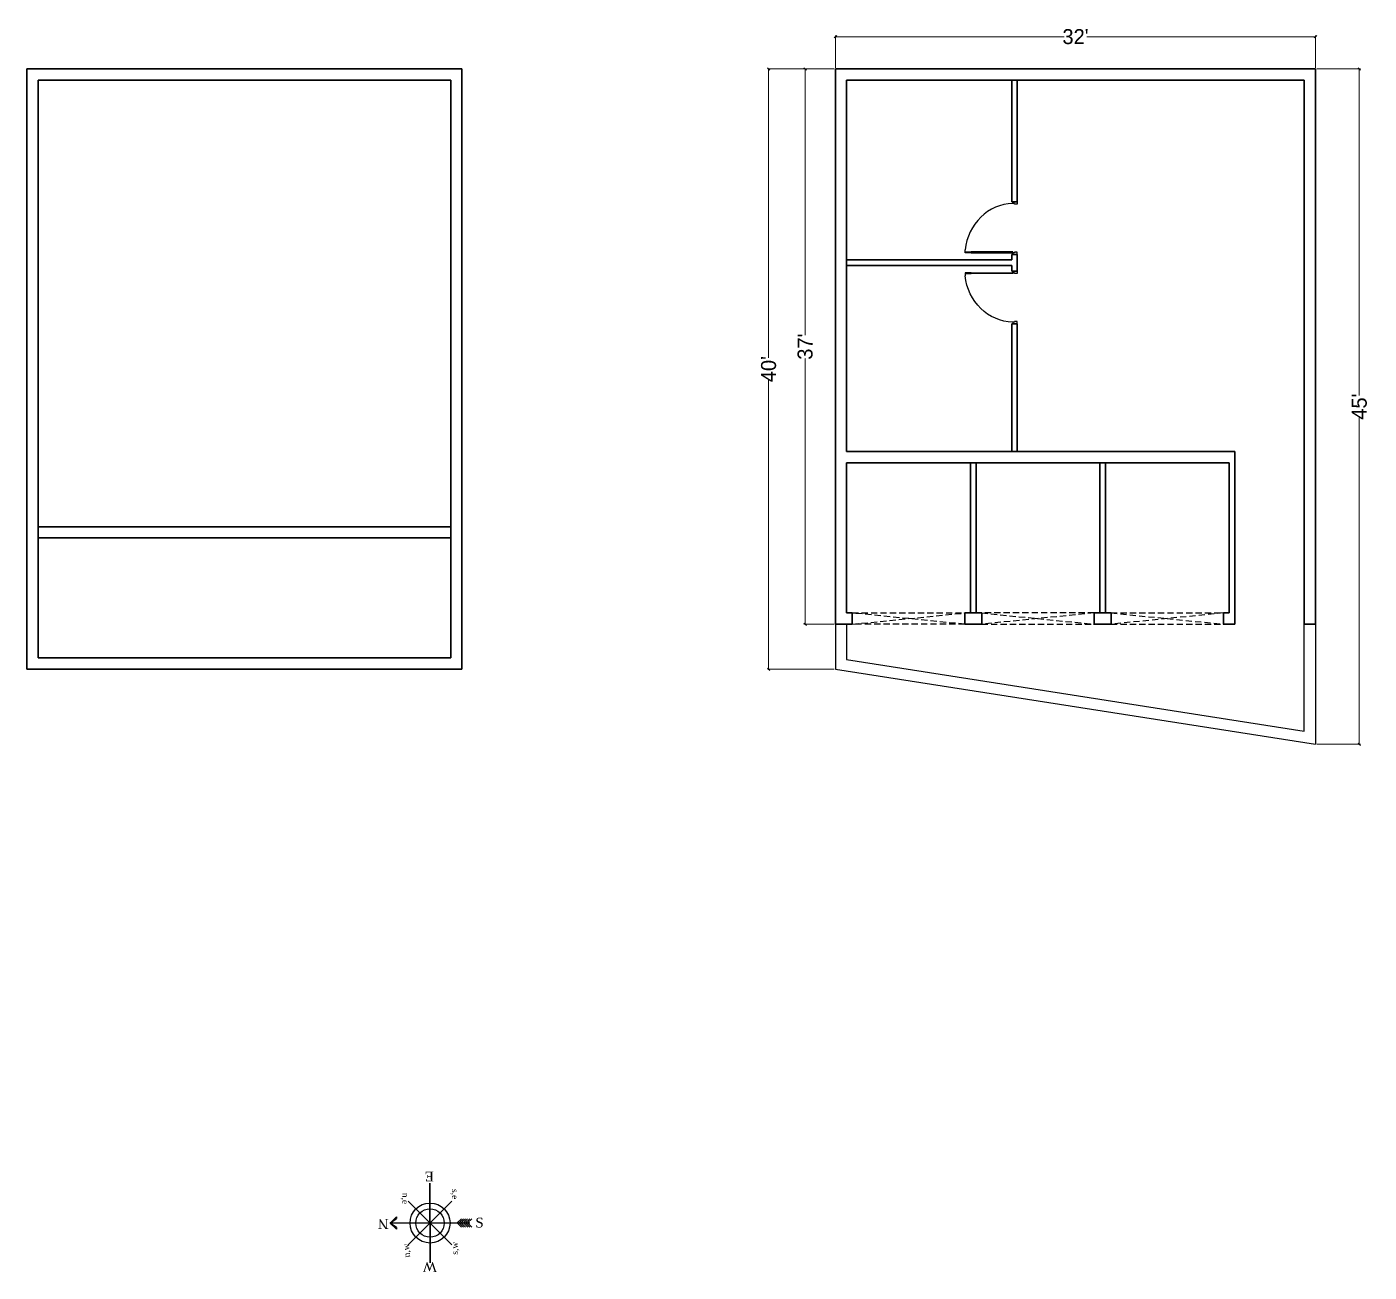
# Model space of a CAD drawing. Header units: millimetres. Extents: x -6808 to 215771, y -89660 to -16303.
# Drawn here: x 101669 to 102742, y -56511 to -55515 of the extents above; entities that cross this region are included whole.
import ezdxf

# ---------------------------------------------------------------- set-up
doc = ezdxf.new("R2010")
doc.units = ezdxf.units.MM
doc.header["$PDMODE"] = 35
doc.linetypes.add('DASHED', pattern=[0.75, 0.5, -0.25])
doc.layers.get('0').update_dxf_attribs({"color": 8})
for name, color, linetype, lineweight in [('dim2', 6, 'Continuous', 20), ('Projection', 190, 'DASHED', 25), ('wall', 7, 'Continuous', 35)]:
    doc.layers.add(name, color=color, linetype=linetype, lineweight=lineweight)
doc.layers.add('NET 01', color=8, linetype='Continuous')
doc.styles.add('SAJ', font='eurr____.ttf')
doc.styles.get("Standard").update_dxf_attribs({"font": 'times.ttf'})
doc.dimstyles.new('SAJ', dxfattribs={"dimtxt": 5, "dimasz": 2, "dimexe": 1, "dimexo": 1, "dimgap": 0.09375, "dimtad": 0, "dimdec": 1, "dimzin": 0, "dimdsep": 46, "dimlunit": 4, "dimtxsty": 'SAJ', "dimblk": 'OBLIQUE', "dimcen": 0.125, "dimdle": 0.375, "dimadec": 0, "dimazin": 0, "dimtfac": 1, "dimtdec": 1, "dimtofl": 0, "dimtmove": 0, "dimatfit": 3, "dimldrblk": 'OBLIQUE', "dimfxl": 1, "dimtolj": 1, "dimtzin": 0, "dimlwd": 5, "dimlwe": 5, "dimarcsym": 1})

# ---------------------------------------------------------------- blocks, each defined once
blk = doc.blocks.new('_Oblique')
at = {"color": 0, "linetype": 'ByBlock', "lineweight": -2}
blk.add_line((-0.5, -0.5), (0.5, 0.5), dxfattribs=at)
blk = doc.blocks.new('*D2116')
at = {"layer": 'Defpoints', "color": 0, "transparency": 16777216}
for p in [(102699.4, -55523.2), (102315.4, -55549), (102699.4, -55549)]:
    blk.add_point(p, dxfattribs=at)
at = {"layer": 'dim2', "color": 0, "linetype": 'DASHED', "lineweight": 5, "transparency": 16777216}
for p, q in [((102315.4, -55548), (102315.4, -55522.2)), ((102699.4, -55548), (102699.4, -55522.2)), ((102315, -55523.2), (102498.3, -55523.2)), ((102699.7, -55523.2), (102516.5, -55523.2))]:
    blk.add_line(p, q, dxfattribs=at)
at = {"layer": 'dim2', "color": 0, "lineweight": 5, "transparency": 16777216, "xscale": 2, "yscale": 2, "zscale": 2, "rotation": 180}
blk.add_blockref('_Oblique', (102315.4, -55523.2), dxfattribs=at)
at = {"layer": 'dim2', "color": 0, "lineweight": 5, "transparency": 16777216, "xscale": 2, "yscale": 2, "zscale": 2}
blk.add_blockref('_Oblique', (102699.4, -55523.2), dxfattribs=at)
at = {"layer": 'dim2', "color": 0, "transparency": 16777216, "insert": (102507.4, -55523.2), "char_height": 12, "attachment_point": 5, "style": 'SAJ'}
blk.add_mtext("\\A1;32'", dxfattribs=at)
blk = doc.blocks.new('*D2117')
at = {"layer": 'Defpoints', "color": 0, "transparency": 16777216}
for p in [(102262, -55549), (102315.4, -55549), (102315.4, -56029)]:
    blk.add_point(p, dxfattribs=at)
at = {"layer": 'dim2', "color": 0, "linetype": 'DASHED', "lineweight": 5, "transparency": 16777216}
for p, q in [((102314.4, -55549), (102261, -55549)), ((102262, -55548.6), (102262, -55780)), ((102262, -56029.3), (102262, -55797.9)), ((102314.4, -56029), (102261, -56029))]:
    blk.add_line(p, q, dxfattribs=at)
at = {"layer": 'dim2', "color": 0, "lineweight": 5, "transparency": 16777216, "xscale": 2, "yscale": 2, "zscale": 2}
for p, rotation in [((102262, -55549), 90), ((102262, -56029), 270)]:
    blk.add_blockref('_Oblique', p, dxfattribs=dict(at, rotation=rotation))
at = {"layer": 'dim2', "color": 0, "transparency": 16777216, "insert": (102262, -55789), "char_height": 12, "attachment_point": 5, "rotation": 90, "style": 'SAJ'}
blk.add_mtext("\\A1;40'", dxfattribs=at)
blk = doc.blocks.new('*D2118')
at = {"layer": 'Defpoints', "color": 0, "transparency": 16777216}
for p in [(102699.4, -55549), (102734.4, -55549), (102699.4, -56089)]:
    blk.add_point(p, dxfattribs=at)
at = {"layer": 'dim2', "color": 0, "linetype": 'DASHED', "lineweight": 5, "transparency": 16777216}
for p, q in [((102700.4, -55549), (102735.4, -55549)), ((102734.4, -55548.6), (102734.4, -55810)), ((102734.4, -56089.3), (102734.4, -55827.9)), ((102700.4, -56089), (102735.4, -56089))]:
    blk.add_line(p, q, dxfattribs=at)
at = {"layer": 'dim2', "color": 0, "lineweight": 5, "transparency": 16777216, "xscale": 2, "yscale": 2, "zscale": 2}
for p, rotation in [((102734.4, -55549), 90), ((102734.4, -56089), 270)]:
    blk.add_blockref('_Oblique', p, dxfattribs=dict(at, rotation=rotation))
at = {"layer": 'dim2', "color": 0, "transparency": 16777216, "insert": (102734.4, -55819), "char_height": 12, "attachment_point": 5, "rotation": 90, "style": 'SAJ'}
blk.add_mtext("\\A1;45'", dxfattribs=at)
blk = doc.blocks.new('*D2119')
at = {"layer": 'Defpoints', "color": 0, "transparency": 16777216}
for p in [(102291.2, -55549), (102315.4, -55549), (102315.4, -55993)]:
    blk.add_point(p, dxfattribs=at)
at = {"layer": 'dim2', "color": 0, "linetype": 'DASHED', "lineweight": 5, "transparency": 16777216}
for p, q in [((102314.4, -55549), (102290.2, -55549)), ((102291.2, -55548.6), (102291.2, -55761.9)), ((102291.2, -55993.3), (102291.2, -55780.1)), ((102314.4, -55993), (102290.2, -55993))]:
    blk.add_line(p, q, dxfattribs=at)
at = {"layer": 'dim2', "color": 0, "lineweight": 5, "transparency": 16777216, "xscale": 2, "yscale": 2, "zscale": 2}
for p, rotation in [((102291.2, -55549), 90), ((102291.2, -55993), 270)]:
    blk.add_blockref('_Oblique', p, dxfattribs=dict(at, rotation=rotation))
at = {"layer": 'dim2', "color": 0, "transparency": 16777216, "insert": (102291.2, -55771), "char_height": 12, "attachment_point": 5, "rotation": 90, "style": 'SAJ'}
blk.add_mtext("\\A1;37'", dxfattribs=at)
blk = doc.blocks.new('QEWFWE')
at = {"layer": 'NET 01'}
for p, q in [((238503.45, 15011.85), (238503.45, 15015.77)), ((238503.45, 15015.77), (238505.41, 15015.77)), ((238503.98, 15011.85), (238503.45, 15011.85)), ((238503.45, 15011.85), (238503.45, 14988.32)), ((238503.98, 15015.77), (238503.98, 15011.85)), ((238503.98, 14988.32), (238503.98, 15011.85)), ((238503.45, 14988.32), (238503.45, 14984.4)), ((238503.98, 14988.32), (238503.45, 14988.32)), ((238503.98, 14984.4), (238503.98, 14988.32)), ((238503.45, 14984.4), (238503.98, 14984.4))]:
    blk.add_line(p, q, dxfattribs=at)
for points in [[(238503.45, 14984.4), (238502.4, 14984.4), (238502.4, 14981.4), (238503.9, 14981.4), (238503.9, 14982.9), (238503.9, 14983.2), (238503.45, 14983.2)], [(238536.02, 14984.4), (238537.07, 14984.4), (238537.07, 14981.4), (238535.57, 14981.4), (238535.57, 14982.9), (238535.57, 14983.2), (238536.02, 14983.2)]]:
    blk.add_lwpolyline(points, close=True, dxfattribs=at)
blk.add_ellipse((238504.18, 14985.62), major_axis=(-29.27, 13.54), ratio=0.925766, start_param=-2.718612, end_param=-1.204625, dxfattribs=at)

msp = doc.modelspace()

# ---------------------------------------------------------------- linework, layer by layer
at = {"linetype": 'DASHED', "ltscale": 10}
for p, q in [((102328.86, -55992.968), (102418.86, -55983.968)), ((102418.86, -55992.968), (102328.86, -55983.968)), ((102328.86, -55983.968), (102418.86, -55983.968)), ((102432.36, -55983.968), (102522.36, -55992.968)), ((102522.36, -55983.968), (102432.36, -55992.968)), ((102522.36, -55983.968), (102432.36, -55983.968)), ((102535.86, -55983.968), (102625.86, -55992.968)), ((102625.86, -55983.968), (102535.86, -55992.968)), ((102535.86, -55983.968), (102625.86, -55983.968)), ((102418.86, -55992.968), (102328.86, -55992.968)), ((102432.36, -55992.968), (102522.36, -55992.968)), ((102535.86, -55992.968), (102625.86, -55992.968))]:
    msp.add_line(p, q, dxfattribs=at)
for p, q in [((102315.36, -55992.968), (102315.36, -56028.968)), ((102324.36, -55992.968), (102324.36, -56021.265)), ((102690.36, -56078.452), (102690.36, -55992.968)), ((102699.36, -55992.968), (102699.36, -56088.968)), ((102324.36, -56021.265), (102690.36, -56078.452)), ((102315.36, -56028.968), (102699.36, -56088.968))]:
    msp.add_line(p, q)
at = {"lineweight": -3}
for p, q in [((102008.663, -56489.185), (101973.725, -56454.333)), ((102008.62, -56454.291), (101973.768, -56489.228))]:
    msp.add_line(p, q, dxfattribs=at)
at = {"ltscale": 0.2}
for major_axis in [(11.322, -11.294), (8.058, -8.038)]:
    msp.add_ellipse((101991.194, -56471.759), major_axis=major_axis, ratio=1, start_param=3.92699082, end_param=10.21017612, dxfattribs=at)
at = {"layer": 'wall'}
for p, q in [((101668.737, -55548.968), (102016.737, -55548.968)), ((101668.737, -56028.968), (101668.737, -55548.968)), ((102016.737, -55548.968), (102016.737, -56028.968)), ((102315.36, -55548.968), (102699.36, -55548.968)), ((102315.36, -55992.968), (102315.36, -55548.968)), ((102699.36, -55548.968), (102699.36, -55992.968)), ((101677.737, -55557.968), (102007.737, -55557.968)), ((101677.737, -56019.968), (101677.737, -55557.968)), ((102007.737, -55557.968), (102007.737, -56019.968)), ((102324.36, -55557.968), (102690.36, -55557.968)), ((102324.36, -55854.968), (102324.36, -55557.968)), ((102456.36, -55557.968), (102456.36, -55655.218)), ((102460.86, -55557.968), (102460.86, -55655.218)), ((102690.36, -55557.968), (102690.36, -55992.968)), ((102460.86, -55655.218), (102456.36, -55655.218)), ((102324.36, -55701.718), (102456.36, -55701.718)), ((102460.86, -55697.218), (102456.36, -55697.218)), ((102456.36, -55697.218), (102456.36, -55701.718)), ((102460.86, -55697.218), (102460.86, -55710.718)), ((102324.36, -55706.218), (102456.36, -55706.218)), ((102456.36, -55706.218), (102456.36, -55710.718)), ((102460.86, -55710.718), (102456.36, -55710.718)), ((102460.86, -55752.718), (102456.36, -55752.718)), ((102456.36, -55752.718), (102456.36, -55854.968)), ((102460.86, -55752.718), (102460.86, -55854.968)), ((102634.86, -55854.968), (102324.36, -55854.968)), ((102634.86, -55854.968), (102634.86, -55992.968)), ((102324.36, -55983.968), (102324.36, -55863.968)), ((102630.36, -55863.968), (102324.36, -55863.968)), ((102423.36, -55983.968), (102423.36, -55863.968)), ((102427.86, -55983.968), (102427.86, -55863.968)), ((102526.86, -55983.968), (102526.86, -55863.968)), ((102531.36, -55983.968), (102531.36, -55863.968)), ((102630.36, -55863.968), (102630.36, -55983.968)), ((102007.737, -55914.968), (101677.737, -55914.968)), ((102007.737, -55923.968), (101677.737, -55923.968)), ((102328.86, -55983.968), (102324.36, -55983.968)), ((102328.86, -55983.968), (102328.86, -55992.968)), ((102418.86, -55983.968), (102418.86, -55992.968)), ((102432.36, -55983.968), (102418.86, -55983.968)), ((102432.36, -55983.968), (102432.36, -55992.968)), ((102522.36, -55983.968), (102522.36, -55992.968)), ((102535.86, -55983.968), (102522.36, -55983.968)), ((102535.86, -55983.968), (102535.86, -55992.968)), ((102630.36, -55983.968), (102625.86, -55983.968)), ((102625.86, -55983.968), (102625.86, -55992.968)), ((102328.86, -55992.968), (102315.36, -55992.968)), ((102432.36, -55992.968), (102418.86, -55992.968)), ((102535.86, -55992.968), (102522.36, -55992.968)), ((102634.86, -55992.968), (102625.86, -55992.968)), ((102690.36, -55992.968), (102699.36, -55992.968)), ((102007.737, -56019.968), (101677.737, -56019.968)), ((102016.737, -56028.968), (101668.737, -56028.968))]:
    msp.add_line(p, q, dxfattribs=at)
at = {"layer": 'wall', "ltscale": 60}
for p, q in [((101991.155, -56439.934), (101991.233, -56503.585)), ((101959.368, -56471.798), (101964.298, -56466.856)), ((101964.298, -56466.856), (101964.3, -56468.184)), ((101964.3, -56468.184), (101959.368, -56471.798)), ((101959.368, -56471.798), (102023.02, -56471.72)), ((101959.368, -56471.798), (101964.311, -56476.728)), ((101964.309, -56475.401), (101959.368, -56471.798)), ((101964.311, -56476.728), (101964.309, -56475.401)), ((102012.87, -56471.733), (102016.307, -56468.287)), ((102012.87, -56471.733), (102016.315, -56475.17)), ((102014.529, -56471.731), (102017.966, -56468.285)), ((102014.529, -56471.731), (102017.975, -56475.168)), ((102016.189, -56471.729), (102019.626, -56468.283)), ((102016.189, -56471.729), (102019.634, -56475.166)), ((102017.848, -56471.727), (102021.285, -56468.281)), ((102017.848, -56471.727), (102021.294, -56475.164)), ((102019.508, -56471.725), (102022.945, -56468.279)), ((102019.508, -56471.725), (102022.953, -56475.162)), ((102021.167, -56471.723), (102024.604, -56468.277)), ((102021.167, -56471.723), (102024.613, -56475.16))]:
    msp.add_line(p, q, dxfattribs=at)

# ---------------------------------------------------------------- block references
at = {"linetype": 'ByBlock', "lineweight": 20, "yscale": 1.211467555345734, "zscale": 1.211467555345734, "rotation": 90}
for p, xscale in [((120610.334, -344635.134), 1.211467555345734), ((120610.334, 233227.198), -1.211467555345734)]:
    msp.add_blockref('QEWFWE', p, dxfattribs=dict(at, xscale=xscale))

# ---------------------------------------------------------------- texts
for s, height, rotation, p in [('E', 7.912, 180.070059, (101994.294, -56430.603)), ('s,e', 4.999, 270.070059, (102008.694, -56444.589)), ('n,e', 4.999, 270.070059, (101968.921, -56447.641)), ('S', 7.912, 0.070059, (102027.445, -56475.373)), ('n,w', 4.999, 95.294842, (101975.347, -56499.055)), ('s,w', 4.999, 90.070059, (102013.424, -56497.07)), ('W', 7.912, 180.070059, (101996.68, -56503.114))]:
    msp.add_text(s, height=height, rotation=rotation).set_placement(p)
at = {"layer": 'Projection', "color": 1}
msp.add_text('N', height=7.912, rotation=180.070059, dxfattribs=at).set_placement((101958.161, -56468.516))

# ---------------------------------------------------------------- dimensions: what is measured, and where the dimension line sits
at = {"layer": 'dim2'}
for p1, p2, distance, picture, middle in [((102315.36, -55548.968), (102699.36, -55548.968), 25.785, '*D2116', (102507.36, -55523.183)), ((102315.36, -56028.968), (102315.36, -55548.968), 53.332, '*D2117', (102262.027, -55788.968)), ((102315.36, -55992.968), (102315.36, -55548.968), 24.136, '*D2119', (102291.224, -55770.968)), ((102699.36, -56088.968), (102699.36, -55548.968), -35.021, '*D2118', (102734.381, -55818.968))]:
    dim = msp.add_aligned_dim(p1=p1, p2=p2, distance=distance, dimstyle='SAJ', override={"dimtxt": 12}, dxfattribs=at)
    dim.commit()
    dim.dimension.update_dxf_attribs({"geometry": picture, "text_midpoint": middle})

doc.saveas('drawing.dxf')
